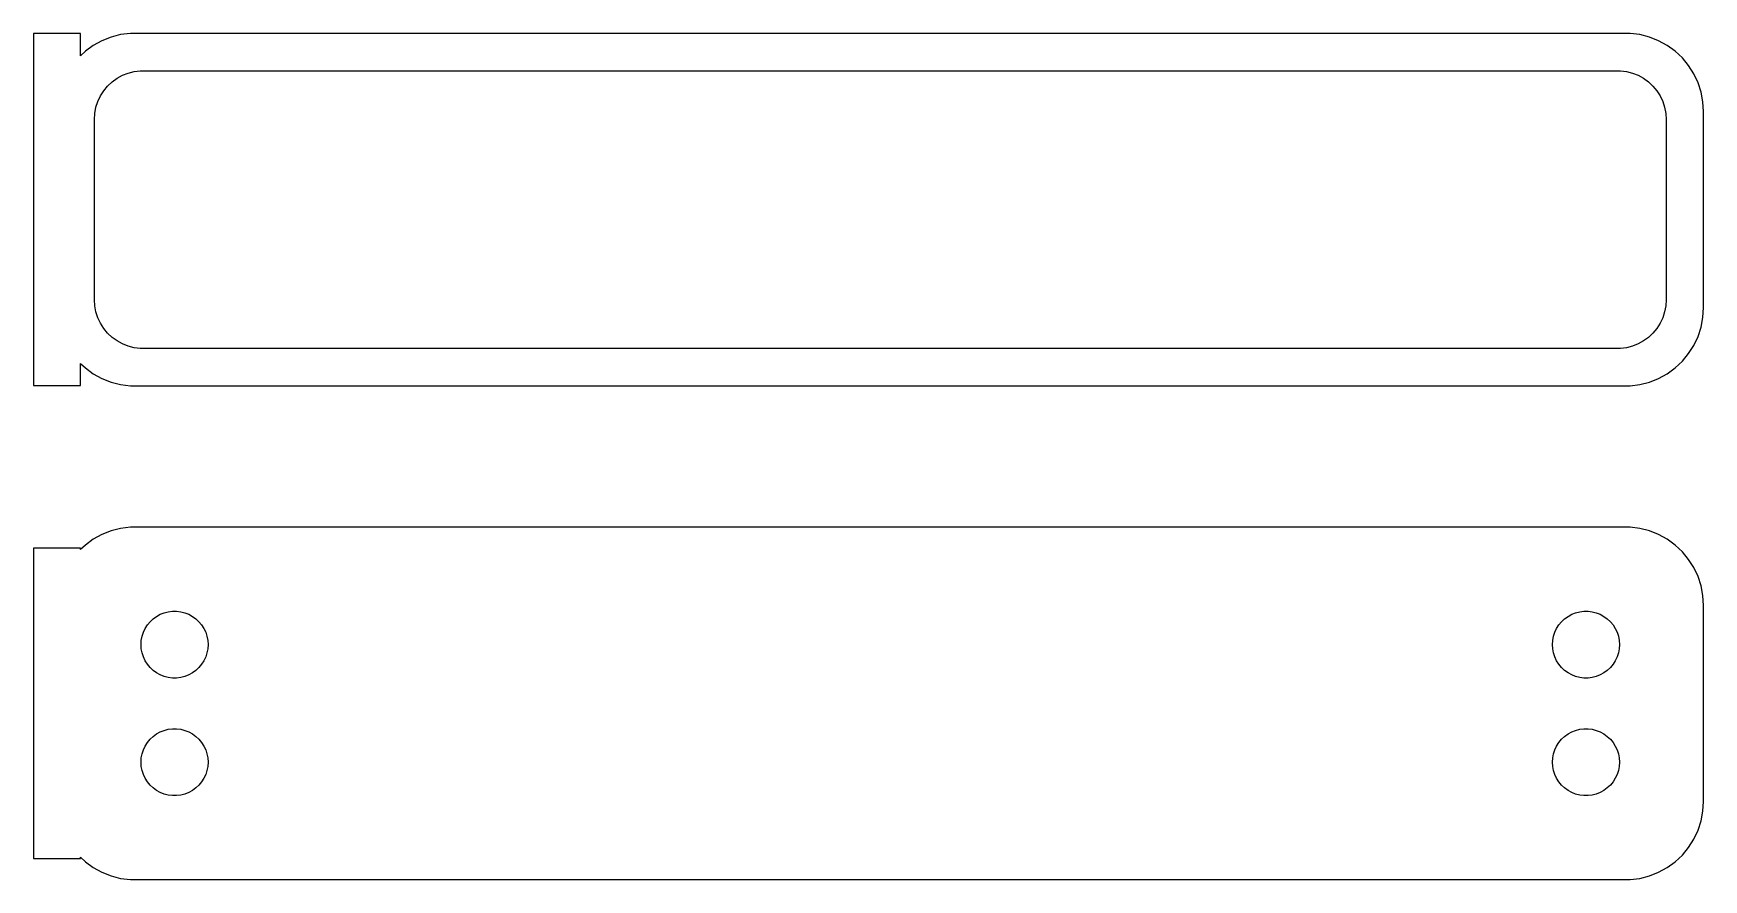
# Model space of a CAD drawing. Header units: metres. Extents: x -54 to 52, y 52 to 106.
import ezdxf

# ---------------------------------------------------------------- set-up
doc = ezdxf.new("R2010")
doc.units = ezdxf.units.M

msp = doc.modelspace()

# ---------------------------------------------------------------- linework, layer by layer
for p, q in [((-51, 105.729), (-54, 105.729)), ((-54, 105.729), (-54, 83.2707)), ((-51, 104.309), (-51, 105.729)), ((-49.0451, 105.505), (-49.6289, 105.274)), ((-48.4369, 105.661), (-49.0451, 105.505)), ((-47.8139, 105.74), (-48.4369, 105.661)), ((47.8139, 105.74), (-47.8139, 105.74)), ((48.4369, 105.661), (47.8139, 105.74)), ((49.0451, 105.505), (48.4369, 105.661)), ((49.6289, 105.274), (49.0451, 105.505)), ((-50.6871, 104.603), (-51, 104.309)), ((-50.1791, 104.972), (-50.6871, 104.603)), ((-49.6289, 105.274), (-50.1791, 104.972)), ((50.1791, 104.972), (49.6289, 105.274)), ((50.6871, 104.603), (50.1791, 104.972)), ((51.1448, 104.173), (50.6871, 104.603)), ((-47.9619, 103.211), (-47.5833, 103.308)), ((-47.5833, 103.308), (-47.1954, 103.357)), ((-47.1954, 103.357), (47.1954, 103.357)), ((47.1954, 103.357), (47.5833, 103.308)), ((47.5833, 103.308), (47.9619, 103.211)), ((51.5451, 103.689), (51.1448, 104.173)), ((51.8815, 103.159), (51.5451, 103.689)), ((-49.5184, 102.08), (-49.2692, 102.381)), ((-49.2692, 102.381), (-48.9842, 102.649)), ((-48.9842, 102.649), (-48.668, 102.878)), ((-48.668, 102.878), (-48.3254, 103.067)), ((-48.3254, 103.067), (-47.9619, 103.211)), ((47.9619, 103.211), (48.3254, 103.067)), ((48.3254, 103.067), (48.668, 102.878)), ((48.668, 102.878), (48.9842, 102.649)), ((48.9842, 102.649), (49.2692, 102.381)), ((49.2692, 102.381), (49.5184, 102.08)), ((52.1489, 102.591), (51.8815, 103.159)), ((52.3429, 101.993), (52.1489, 102.591)), ((-50.0151, 101.024), (-49.8943, 101.396)), ((-49.8943, 101.396), (-49.7279, 101.75)), ((-49.7279, 101.75), (-49.5184, 102.08)), ((49.5184, 102.08), (49.7279, 101.75)), ((49.7279, 101.75), (49.8943, 101.396)), ((49.8943, 101.396), (50.0151, 101.024)), ((52.4606, 101.377), (52.3429, 101.993)), ((52.5, 100.75), (52.4606, 101.377)), ((-50.1129, 100.25), (-50.0884, 100.64)), ((-50.1129, 88.75), (-50.1129, 100.25)), ((-50.0884, 100.64), (-50.0151, 101.024)), ((50.0151, 101.024), (50.0884, 100.64)), ((50.0884, 100.64), (50.1129, 100.25)), ((50.1129, 100.25), (50.1129, 88.75)), ((52.5, 88.25), (52.5, 100.75)), ((-50.0884, 88.3598), (-50.1129, 88.75)), ((50.1129, 88.75), (50.0884, 88.3598)), ((-50.0151, 87.9759), (-50.0884, 88.3598)), ((-49.8943, 87.6041), (-50.0151, 87.9759)), ((-49.7279, 87.2504), (-49.8943, 87.6041)), ((49.8943, 87.6041), (49.7279, 87.2504)), ((50.0151, 87.9759), (49.8943, 87.6041)), ((50.0884, 88.3598), (50.0151, 87.9759)), ((52.3429, 87.0066), (52.4606, 87.6233)), ((52.4606, 87.6233), (52.5, 88.25)), ((-49.5184, 86.9203), (-49.7279, 87.2504)), ((-49.2692, 86.6191), (-49.5184, 86.9203)), ((-48.9842, 86.3515), (-49.2692, 86.6191)), ((-48.668, 86.1217), (-48.9842, 86.3515)), ((48.9842, 86.3515), (48.668, 86.1217)), ((49.2692, 86.6191), (48.9842, 86.3515)), ((49.5184, 86.9203), (49.2692, 86.6191)), ((49.7279, 87.2504), (49.5184, 86.9203)), ((51.8815, 85.8412), (52.1489, 86.4094)), ((52.1489, 86.4094), (52.3429, 87.0066)), ((-48.3254, 85.9333), (-48.668, 86.1217)), ((-47.9619, 85.7894), (-48.3254, 85.9333)), ((-47.5833, 85.6922), (-47.9619, 85.7894)), ((-47.1954, 85.6432), (-47.5833, 85.6922)), ((47.1954, 85.6432), (-47.1954, 85.6432)), ((47.5833, 85.6922), (47.1954, 85.6432)), ((47.9619, 85.7894), (47.5833, 85.6922)), ((48.3254, 85.9333), (47.9619, 85.7894)), ((48.668, 86.1217), (48.3254, 85.9333)), ((51.1448, 84.8273), (51.5451, 85.3111)), ((51.5451, 85.3111), (51.8815, 85.8412)), ((-51, 83.2707), (-51, 84.6913)), ((-51, 84.6913), (-50.6871, 84.3974)), ((-50.6871, 84.3974), (-50.1791, 84.0284)), ((50.1791, 84.0284), (50.6871, 84.3974)), ((50.6871, 84.3974), (51.1448, 84.8273)), ((-54, 83.2707), (-51, 83.2707)), ((-50.1791, 84.0284), (-49.6289, 83.7259)), ((-49.6289, 83.7259), (-49.0451, 83.4947)), ((-49.0451, 83.4947), (-48.4369, 83.3386)), ((-48.4369, 83.3386), (-47.8139, 83.2599)), ((-47.8139, 83.2599), (47.8139, 83.2599)), ((47.8139, 83.2599), (48.4369, 83.3386)), ((48.4369, 83.3386), (49.0451, 83.4947)), ((49.0451, 83.4947), (49.6289, 83.7259)), ((49.6289, 83.7259), (50.1791, 84.0284)), ((-49.6289, 73.7741), (-50.1791, 73.4716)), ((-49.0451, 74.0053), (-49.6289, 73.7741)), ((-48.4369, 74.1614), (-49.0451, 74.0053)), ((-47.8139, 74.2401), (-48.4369, 74.1614)), ((47.8139, 74.2401), (-47.8139, 74.2401)), ((48.4369, 74.1614), (47.8139, 74.2401)), ((49.0451, 74.0053), (48.4369, 74.1614)), ((49.6289, 73.7741), (49.0451, 74.0053)), ((50.1791, 73.4716), (49.6289, 73.7741)), ((-51, 72.9026), (-54, 72.9026)), ((-54, 72.9026), (-54, 53.0974)), ((-50.6871, 73.1026), (-51, 72.8087)), ((-51, 72.8087), (-51, 72.9026)), ((-50.1791, 73.4716), (-50.6871, 73.1026)), ((50.6871, 73.1026), (50.1791, 73.4716)), ((51.1448, 72.6727), (50.6871, 73.1026)), ((51.5451, 72.1889), (51.1448, 72.6727)), ((51.8815, 71.6588), (51.5451, 72.1889)), ((52.1489, 71.0906), (51.8815, 71.6588)), ((52.3429, 70.4934), (52.1489, 71.0906)), ((52.4606, 69.8767), (52.3429, 70.4934)), ((52.5, 69.25), (52.4606, 69.8767)), ((52.5, 56.75), (52.5, 69.25)), ((-46.7275, 68.0051), (-46.5565, 68.2117)), ((-46.5565, 68.2117), (-46.3611, 68.3953)), ((-46.3611, 68.3953), (-46.1441, 68.5529)), ((-46.1441, 68.5529), (-45.9092, 68.6821)), ((-45.9092, 68.6821), (-45.6598, 68.7808)), ((-45.6598, 68.7808), (-45.4001, 68.8475)), ((-45.4001, 68.8475), (-45.1341, 68.8811)), ((-45.1341, 68.8811), (-44.8659, 68.8811)), ((-44.8659, 68.8811), (-44.5999, 68.8475)), ((-44.5999, 68.8475), (-44.3401, 68.7808)), ((-44.3401, 68.7808), (-44.0908, 68.6821)), ((-44.0908, 68.6821), (-43.8559, 68.5529)), ((-43.8559, 68.5529), (-43.6389, 68.3953)), ((-43.6389, 68.3953), (-43.4434, 68.2117)), ((-43.4434, 68.2117), (-43.2725, 68.0051)), ((43.2725, 68.0051), (43.4434, 68.2117)), ((43.4434, 68.2117), (43.6389, 68.3953)), ((43.6389, 68.3953), (43.8559, 68.5529)), ((43.8559, 68.5529), (44.0908, 68.6821)), ((44.0908, 68.6821), (44.3401, 68.7808)), ((44.3401, 68.7808), (44.5999, 68.8475)), ((44.5999, 68.8475), (44.8659, 68.8811)), ((44.8659, 68.8811), (45.1341, 68.8811)), ((45.1341, 68.8811), (45.4001, 68.8475)), ((45.4001, 68.8475), (45.6598, 68.7808)), ((45.6598, 68.7808), (45.9092, 68.6821)), ((45.9092, 68.6821), (46.1441, 68.5529)), ((46.1441, 68.5529), (46.3611, 68.3953)), ((46.3611, 68.3953), (46.5565, 68.2117)), ((46.5565, 68.2117), (46.7275, 68.0051)), ((-47.1185, 67.0176), (-47.0682, 67.281)), ((-47.0682, 67.281), (-46.9853, 67.536)), ((-46.9853, 67.536), (-46.8712, 67.7787)), ((-46.8712, 67.7787), (-46.7275, 68.0051)), ((-43.2725, 68.0051), (-43.1288, 67.7787)), ((-43.1288, 67.7787), (-43.0146, 67.536)), ((-43.0146, 67.536), (-42.9318, 67.281)), ((-42.9318, 67.281), (-42.8815, 67.0176)), ((42.8815, 67.0176), (42.9318, 67.281)), ((42.9318, 67.281), (43.0146, 67.536)), ((43.0146, 67.536), (43.1288, 67.7787)), ((43.1288, 67.7787), (43.2725, 68.0051)), ((46.7275, 68.0051), (46.8712, 67.7787)), ((46.8712, 67.7787), (46.9853, 67.536)), ((46.9853, 67.536), (47.0682, 67.281)), ((47.0682, 67.281), (47.1185, 67.0176)), ((-47.1353, 66.75), (-47.1185, 67.0176)), ((-47.1185, 66.4824), (-47.1353, 66.75)), ((-47.0682, 66.219), (-47.1185, 66.4824)), ((-46.9853, 65.9639), (-47.0682, 66.219)), ((-42.9318, 66.219), (-43.0146, 65.9639)), ((-42.8815, 66.4824), (-42.9318, 66.219)), ((-42.8815, 67.0176), (-42.8647, 66.75)), ((-42.8647, 66.75), (-42.8815, 66.4824)), ((42.8647, 66.75), (42.8815, 67.0176)), ((42.8815, 66.4824), (42.8647, 66.75)), ((42.9318, 66.219), (42.8815, 66.4824)), ((43.0146, 65.9639), (42.9318, 66.219)), ((47.0682, 66.219), (46.9853, 65.9639)), ((47.1185, 66.4824), (47.0682, 66.219)), ((47.1185, 67.0176), (47.1353, 66.75)), ((47.1353, 66.75), (47.1185, 66.4824)), ((-46.8712, 65.7213), (-46.9853, 65.9639)), ((-46.7275, 65.4949), (-46.8712, 65.7213)), ((-46.5565, 65.2883), (-46.7275, 65.4949)), ((-46.3611, 65.1047), (-46.5565, 65.2883)), ((-46.1441, 64.9471), (-46.3611, 65.1047)), ((-43.6389, 65.1047), (-43.8559, 64.9471)), ((-43.4434, 65.2883), (-43.6389, 65.1047)), ((-43.2725, 65.4949), (-43.4434, 65.2883)), ((-43.1288, 65.7213), (-43.2725, 65.4949)), ((-43.0146, 65.9639), (-43.1288, 65.7213)), ((43.1288, 65.7213), (43.0146, 65.9639)), ((43.2725, 65.4949), (43.1288, 65.7213)), ((43.4434, 65.2883), (43.2725, 65.4949)), ((43.6389, 65.1047), (43.4434, 65.2883)), ((43.8559, 64.9471), (43.6389, 65.1047)), ((46.3611, 65.1047), (46.1441, 64.9471)), ((46.5565, 65.2883), (46.3611, 65.1047)), ((46.7275, 65.4949), (46.5565, 65.2883)), ((46.8712, 65.7213), (46.7275, 65.4949)), ((46.9853, 65.9639), (46.8712, 65.7213)), ((-45.9092, 64.8179), (-46.1441, 64.9471)), ((-45.6598, 64.7192), (-45.9092, 64.8179)), ((-45.4001, 64.6525), (-45.6598, 64.7192)), ((-45.1341, 64.6189), (-45.4001, 64.6525)), ((-44.8659, 64.6189), (-45.1341, 64.6189)), ((-44.5999, 64.6525), (-44.8659, 64.6189)), ((-44.3401, 64.7192), (-44.5999, 64.6525)), ((-44.0908, 64.8179), (-44.3401, 64.7192)), ((-43.8559, 64.9471), (-44.0908, 64.8179)), ((44.0908, 64.8179), (43.8559, 64.9471)), ((44.3401, 64.7192), (44.0908, 64.8179)), ((44.5999, 64.6525), (44.3401, 64.7192)), ((44.8659, 64.6189), (44.5999, 64.6525)), ((45.1341, 64.6189), (44.8659, 64.6189)), ((45.4001, 64.6525), (45.1341, 64.6189)), ((45.6598, 64.7192), (45.4001, 64.6525)), ((45.9092, 64.8179), (45.6598, 64.7192)), ((46.1441, 64.9471), (45.9092, 64.8179)), ((-46.7275, 60.5051), (-46.5565, 60.7117)), ((-46.5565, 60.7117), (-46.3611, 60.8953)), ((-46.3611, 60.8953), (-46.1441, 61.0529)), ((-46.1441, 61.0529), (-45.9092, 61.1821)), ((-45.9092, 61.1821), (-45.6598, 61.2808)), ((-45.6598, 61.2808), (-45.4001, 61.3475)), ((-45.4001, 61.3475), (-45.1341, 61.3811)), ((-45.1341, 61.3811), (-44.8659, 61.3811)), ((-44.8659, 61.3811), (-44.5999, 61.3475)), ((-44.5999, 61.3475), (-44.3401, 61.2808)), ((-44.3401, 61.2808), (-44.0908, 61.1821)), ((-44.0908, 61.1821), (-43.8559, 61.0529)), ((-43.8559, 61.0529), (-43.6389, 60.8953)), ((-43.6389, 60.8953), (-43.4434, 60.7117)), ((-43.4434, 60.7117), (-43.2725, 60.5051)), ((43.2725, 60.5051), (43.4434, 60.7117)), ((43.4434, 60.7117), (43.6389, 60.8953)), ((43.6389, 60.8953), (43.8559, 61.0529)), ((43.8559, 61.0529), (44.0908, 61.1821)), ((44.0908, 61.1821), (44.3401, 61.2808)), ((44.3401, 61.2808), (44.5999, 61.3475)), ((44.5999, 61.3475), (44.8659, 61.3811)), ((44.8659, 61.3811), (45.1341, 61.3811)), ((45.1341, 61.3811), (45.4001, 61.3475)), ((45.4001, 61.3475), (45.6598, 61.2808)), ((45.6598, 61.2808), (45.9092, 61.1821)), ((45.9092, 61.1821), (46.1441, 61.0529)), ((46.1441, 61.0529), (46.3611, 60.8953)), ((46.3611, 60.8953), (46.5565, 60.7117)), ((46.5565, 60.7117), (46.7275, 60.5051)), ((-47.1185, 59.5176), (-47.0682, 59.781)), ((-47.0682, 59.781), (-46.9853, 60.0361)), ((-46.9853, 60.0361), (-46.8712, 60.2787)), ((-46.8712, 60.2787), (-46.7275, 60.5051)), ((-43.2725, 60.5051), (-43.1288, 60.2787)), ((-43.1288, 60.2787), (-43.0146, 60.0361)), ((-43.0146, 60.0361), (-42.9318, 59.781)), ((-42.9318, 59.781), (-42.8815, 59.5176)), ((42.8815, 59.5176), (42.9318, 59.781)), ((42.9318, 59.781), (43.0146, 60.0361)), ((43.0146, 60.0361), (43.1288, 60.2787)), ((43.1288, 60.2787), (43.2725, 60.5051)), ((46.7275, 60.5051), (46.8712, 60.2787)), ((46.8712, 60.2787), (46.9853, 60.0361)), ((46.9853, 60.0361), (47.0682, 59.781)), ((47.0682, 59.781), (47.1185, 59.5176)), ((-47.1353, 59.25), (-47.1185, 59.5176)), ((-47.1185, 58.9824), (-47.1353, 59.25)), ((-47.0682, 58.719), (-47.1185, 58.9824)), ((-46.9853, 58.464), (-47.0682, 58.719)), ((-42.9318, 58.719), (-43.0146, 58.464)), ((-42.8815, 58.9824), (-42.9318, 58.719)), ((-42.8815, 59.5176), (-42.8647, 59.25)), ((-42.8647, 59.25), (-42.8815, 58.9824)), ((42.8647, 59.25), (42.8815, 59.5176)), ((42.8815, 58.9824), (42.8647, 59.25)), ((42.9318, 58.719), (42.8815, 58.9824)), ((43.0146, 58.464), (42.9318, 58.719)), ((47.0682, 58.719), (46.9853, 58.464)), ((47.1185, 58.9824), (47.0682, 58.719)), ((47.1185, 59.5176), (47.1353, 59.25)), ((47.1353, 59.25), (47.1185, 58.9824)), ((-46.8712, 58.2213), (-46.9853, 58.464)), ((-46.7275, 57.9949), (-46.8712, 58.2213)), ((-46.5565, 57.7883), (-46.7275, 57.9949)), ((-46.3611, 57.6047), (-46.5565, 57.7883)), ((-46.1441, 57.4471), (-46.3611, 57.6047)), ((-43.6389, 57.6047), (-43.8559, 57.4471)), ((-43.4434, 57.7883), (-43.6389, 57.6047)), ((-43.2725, 57.9949), (-43.4434, 57.7883)), ((-43.1288, 58.2213), (-43.2725, 57.9949)), ((-43.0146, 58.464), (-43.1288, 58.2213)), ((43.1288, 58.2213), (43.0146, 58.464)), ((43.2725, 57.9949), (43.1288, 58.2213)), ((43.4434, 57.7883), (43.2725, 57.9949)), ((43.6389, 57.6047), (43.4434, 57.7883)), ((43.8559, 57.4471), (43.6389, 57.6047)), ((46.3611, 57.6047), (46.1441, 57.4471)), ((46.5565, 57.7883), (46.3611, 57.6047)), ((46.7275, 57.9949), (46.5565, 57.7883)), ((46.8712, 58.2213), (46.7275, 57.9949)), ((46.9853, 58.464), (46.8712, 58.2213)), ((-45.9092, 57.3179), (-46.1441, 57.4471)), ((-45.6598, 57.2192), (-45.9092, 57.3179)), ((-45.4001, 57.1525), (-45.6598, 57.2192)), ((-45.1341, 57.1189), (-45.4001, 57.1525)), ((-44.8659, 57.1189), (-45.1341, 57.1189)), ((-44.5999, 57.1525), (-44.8659, 57.1189)), ((-44.3401, 57.2192), (-44.5999, 57.1525)), ((-44.0908, 57.3179), (-44.3401, 57.2192)), ((-43.8559, 57.4471), (-44.0908, 57.3179)), ((44.0908, 57.3179), (43.8559, 57.4471)), ((44.3401, 57.2192), (44.0908, 57.3179)), ((44.5999, 57.1525), (44.3401, 57.2192)), ((44.8659, 57.1189), (44.5999, 57.1525)), ((45.1341, 57.1189), (44.8659, 57.1189)), ((45.4001, 57.1525), (45.1341, 57.1189)), ((45.6598, 57.2192), (45.4001, 57.1525)), ((45.9092, 57.3179), (45.6598, 57.2192)), ((46.1441, 57.4471), (45.9092, 57.3179)), ((52.4606, 56.1233), (52.5, 56.75)), ((52.1489, 54.9094), (52.3429, 55.5066)), ((52.3429, 55.5066), (52.4606, 56.1233)), ((51.5451, 53.8111), (51.8815, 54.3412)), ((51.8815, 54.3412), (52.1489, 54.9094)), ((50.6871, 52.8974), (51.1448, 53.3273)), ((51.1448, 53.3273), (51.5451, 53.8111)), ((-54, 53.0974), (-51, 53.0974)), ((-51, 53.0974), (-51, 53.1913)), ((-51, 53.1913), (-50.6871, 52.8974)), ((-50.6871, 52.8974), (-50.1791, 52.5284)), ((-50.1791, 52.5284), (-49.6289, 52.2259)), ((-49.6289, 52.2259), (-49.0451, 51.9947)), ((49.0451, 51.9947), (49.6289, 52.2259)), ((49.6289, 52.2259), (50.1791, 52.5284)), ((50.1791, 52.5284), (50.6871, 52.8974)), ((-49.0451, 51.9947), (-48.4369, 51.8386)), ((-48.4369, 51.8386), (-47.8139, 51.7599)), ((-47.8139, 51.7599), (47.8139, 51.7599)), ((47.8139, 51.7599), (48.4369, 51.8386)), ((48.4369, 51.8386), (49.0451, 51.9947))]:
    msp.add_line(p, q)

doc.saveas('drawing.dxf')
